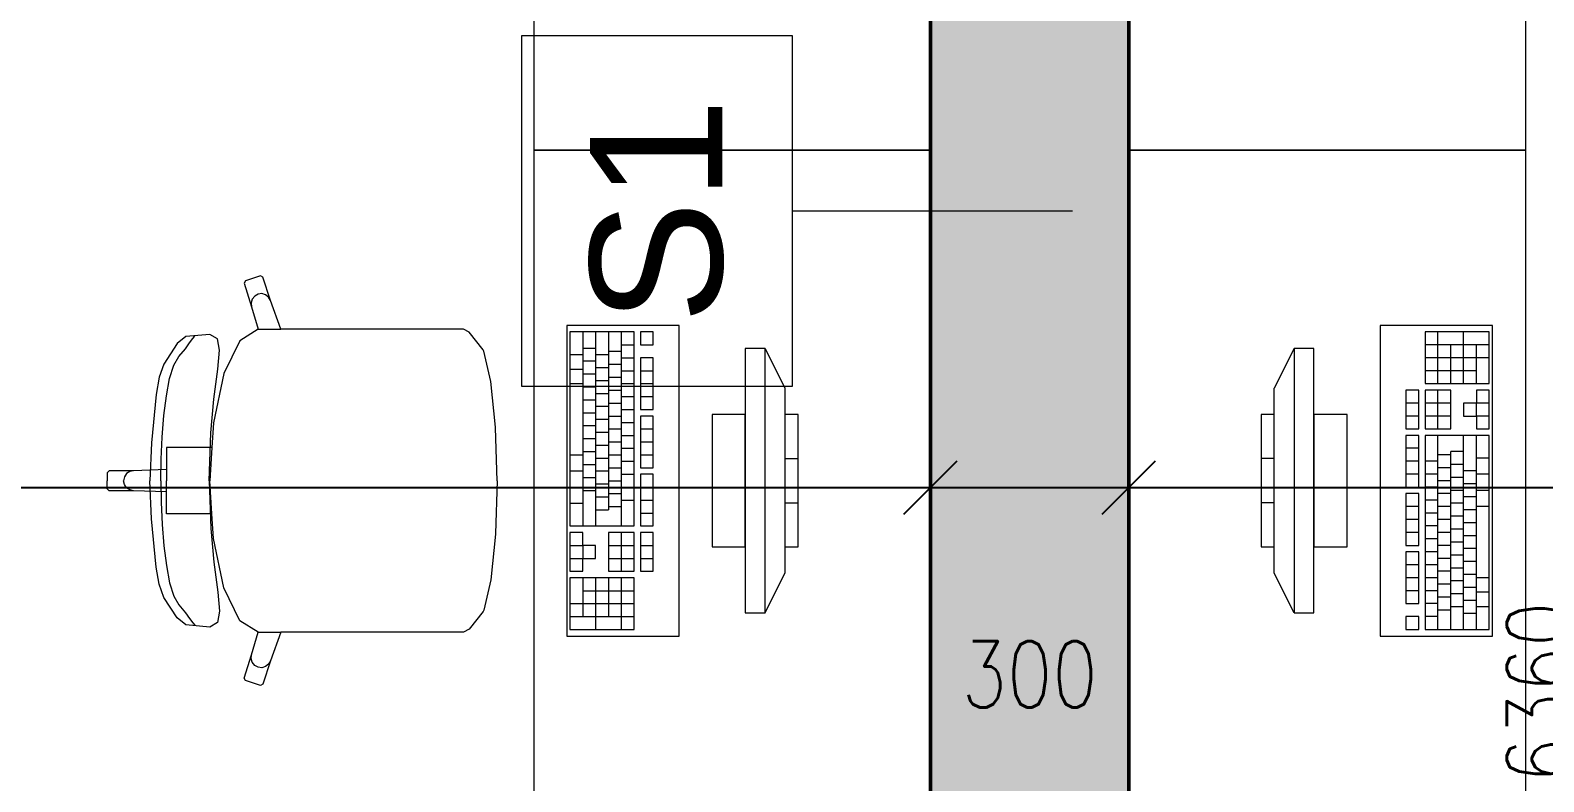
# Model space of a CAD drawing. Header units: millimetres. Extents: x 89194 to 559352, y -753138 to -204019.
# Drawn here: x 343187 to 345476, y -562105 to -560967 of the extents above; entities that cross this region are included whole.
import ezdxf

# ---------------------------------------------------------------- set-up
doc = ezdxf.new("R2010")
doc.units = ezdxf.units.MM
doc.header["$LTSCALE"] = 400
doc.header["$PDMODE"] = 3
for name, color, linetype, lineweight in [('RG_koty', 7, 'Continuous', 9), ('RG_nábytek', 32, 'Continuous', 9), ('RG_skladby konstrukcí', 5, 'Continuous', 9), ('RG_zdivo nové', 1, 'Continuous', 50), ('RG_šrafy', 253, 'Continuous', 9)]:
    doc.layers.add(name, color=color, linetype=linetype, lineweight=lineweight)
doc.styles.add('Arial 200', font='Arial.ttf', dxfattribs={"height": 200})
doc.styles.add('Koty', font='romans.shx', dxfattribs={"width": 0.8})
doc.dimstyles.new('RG_50_vnitřní', dxfattribs={"dimscale": 50, "dimtxt": 2, "dimasz": 1.6, "dimexe": 1.15, "dimexo": 0, "dimgap": 1, "dimtad": 1, "dimdec": 0, "dimrnd": 5, "dimzin": 0, "dimdsep": 46, "dimtxsty": 'Koty', "dimblk1": 'OBLIQUE', "dimblk2": 'OBLIQUE', "dimsah": 1, "dimcen": 0.09, "dimclrd": 256, "dimclre": 256, "dimclrt": 2, "dimazin": 0, "dimtfac": 1, "dimtdec": 0, "dimtmove": 2, "dimatfit": 3, "dimfxl": 1.15, "dimfxlon": 1, "dimtolj": 1, "dimtzin": 0, "dimarcsym": 0})

# ---------------------------------------------------------------- blocks, each defined once
blk = doc.blocks.new('nabytek_mala_ucebna')
at = {"layer": 'RG_nábytek'}
for p, q in [((476854, -445466.8), (476854, -444466.8)), ((477454, -444466.8), (477454, -445466.8)), ((477454, -445466.8), (476854, -445466.8)), ((476854, -445466.8), (477454, -445466.8)), ((476854, -446466.8), (476854, -445466.8)), ((477454, -445466.8), (477454, -446466.8)), ((477404, -445731.8), (477234, -445731.8)), ((477234, -445731.8), (477234, -446201.8)), ((477404, -446201.8), (477404, -445731.8)), ((477399.1, -445741.6), (477302.1, -445741.6)), ((477302.1, -445741.6), (477302.1, -445819.9)), ((477321.5, -445819.9), (477321.5, -445741.6)), ((477360.3, -445819.9), (477360.3, -445741.6)), ((477399.1, -445819.9), (477399.1, -445741.6)), ((477104, -445766.8), (477074, -445826.8)), ((477134, -445766.8), (477104, -445766.8)), ((477104, -445766.8), (477104, -446166.8)), ((477134, -446166.8), (477134, -445766.8)), ((477399.1, -445761.2), (477302.1, -445761.2)), ((477340.9, -445819.9), (477340.9, -445761.2)), ((477379.7, -445819.9), (477379.7, -445761.2)), ((477399.1, -445780.7), (477302.1, -445780.7)), ((477379.7, -445800.3), (477302.1, -445800.3)), ((477302.1, -445819.9), (477399.1, -445819.9)), ((477074, -446106.8), (477074, -445826.8)), ((477292.4, -445829.7), (477273, -445829.7)), ((477273, -445829.7), (477273, -445888.4)), ((477292.4, -445888.4), (477292.4, -445829.7)), ((477340.9, -445829.7), (477302.1, -445829.7)), ((477302.1, -445829.7), (477302.1, -445888.4)), ((477321.5, -445888.4), (477321.5, -445829.7)), ((477340.9, -445888.4), (477340.9, -445829.7)), ((477399.1, -445829.7), (477379.7, -445829.7)), ((477379.7, -445829.7), (477379.7, -445849.3)), ((477399.1, -445888.4), (477399.1, -445829.7)), ((477074, -445866.8), (477054, -445866.8)), ((477054, -445866.8), (477054, -446066.8)), ((477074, -446066.8), (477074, -445866.8)), ((477184, -445866.8), (477134, -445866.8)), ((477134, -445866.8), (477134, -446066.8)), ((477184, -446066.8), (477184, -445866.8)), ((477292.4, -445849.3), (477273, -445849.3)), ((477292.4, -445868.9), (477273, -445868.9)), ((477340.9, -445849.3), (477302.1, -445849.3)), ((477340.9, -445868.9), (477302.1, -445868.9)), ((477379.7, -445849.3), (477360.3, -445849.3)), ((477360.3, -445849.3), (477360.3, -445868.9)), ((477360.3, -445868.9), (477379.7, -445868.9)), ((477399.1, -445849.3), (477379.7, -445849.3)), ((477379.7, -445868.9), (477379.7, -445849.3)), ((477379.7, -445868.9), (477379.7, -445888.4)), ((477399.1, -445868.9), (477379.7, -445868.9)), ((477273, -445888.4), (477292.4, -445888.4)), ((477302.1, -445888.4), (477340.9, -445888.4)), ((477379.7, -445888.4), (477399.1, -445888.4)), ((477292.4, -445898.2), (477273, -445898.2)), ((477273, -445898.2), (477273, -445976.6)), ((477292.4, -445976.6), (477292.4, -445898.2)), ((477399.1, -445898.2), (477302.1, -445898.2)), ((477302.1, -445898.2), (477302.1, -446192)), ((477321.5, -446192), (477321.5, -445898.2)), ((477360.3, -446192), (477360.3, -445898.2)), ((477379.7, -446192), (477379.7, -445898.2)), ((477399.1, -446192), (477399.1, -445898.2)), ((477074, -445933.4), (477054, -445933.4)), ((477292.4, -445917.8), (477273, -445917.8)), ((477292.4, -445937.4), (477273, -445937.4)), ((477321.5, -445937.4), (477302.1, -445937.4)), ((477340.9, -445927.6), (477321.5, -445927.6)), ((477340.9, -446192), (477340.9, -445922.7)), ((477360.3, -445922.7), (477340.9, -445922.7)), ((477399.1, -445932.5), (477379.7, -445932.5)), ((477292.4, -445957), (477273, -445957)), ((477321.5, -445957), (477302.1, -445957)), ((477340.9, -445947.2), (477321.5, -445947.2)), ((477360.3, -445942.3), (477340.9, -445942.3)), ((477379.7, -445952.1), (477360.3, -445952.1)), ((477399.1, -445957), (477379.7, -445957)), ((477273, -445976.6), (477292.4, -445976.6)), ((477321.5, -445976.6), (477302.1, -445976.6)), ((477340.9, -445966.8), (477321.5, -445966.8)), ((477360.3, -445961.9), (477340.9, -445961.9)), ((477360.3, -445981.5), (477340.9, -445981.5)), ((477379.7, -445971.7), (477360.3, -445971.7)), ((477399.1, -445981.5), (477379.7, -445981.5)), ((477074, -446000.1), (477054, -446000.1)), ((477292.4, -445986.4), (477273, -445986.4)), ((477273, -445986.4), (477273, -446064.7)), ((477292.4, -446005.9), (477273, -446005.9)), ((477292.4, -446064.7), (477292.4, -445986.4)), ((477321.5, -445996.2), (477302.1, -445996.2)), ((477340.9, -445986.4), (477321.5, -445986.4)), ((477340.9, -446005.9), (477321.5, -446005.9)), ((477360.3, -446001), (477340.9, -446001)), ((477379.7, -445991.3), (477360.3, -445991.3)), ((477399.1, -446005.9), (477379.7, -446005.9)), ((477292.4, -446025.5), (477273, -446025.5)), ((477321.5, -446015.7), (477302.1, -446015.7)), ((477340.9, -446025.5), (477321.5, -446025.5)), ((477360.3, -446020.6), (477340.9, -446020.6)), ((477379.7, -446010.8), (477360.3, -446010.8)), ((477292.4, -446045.1), (477273, -446045.1)), ((477321.5, -446035.3), (477302.1, -446035.3)), ((477340.9, -446045.1), (477321.5, -446045.1)), ((477360.3, -446040.2), (477340.9, -446040.2)), ((477379.7, -446030.4), (477360.3, -446030.4)), ((477379.7, -446050), (477360.3, -446050)), ((477054, -446066.8), (477074, -446066.8)), ((477134, -446066.8), (477184, -446066.8)), ((477273, -446064.7), (477292.4, -446064.7)), ((477292.4, -446074.5), (477273, -446074.5)), ((477273, -446074.5), (477273, -446152.8)), ((477292.4, -446152.8), (477292.4, -446074.5)), ((477321.5, -446054.9), (477302.1, -446054.9)), ((477321.5, -446074.5), (477302.1, -446074.5)), ((477340.9, -446064.7), (477321.5, -446064.7)), ((477360.3, -446059.8), (477340.9, -446059.8)), ((477379.7, -446069.6), (477360.3, -446069.6)), ((477292.4, -446094.1), (477273, -446094.1)), ((477321.5, -446094.1), (477302.1, -446094.1)), ((477340.9, -446084.3), (477321.5, -446084.3)), ((477360.3, -446079.4), (477340.9, -446079.4)), ((477379.7, -446089.2), (477360.3, -446089.2)), ((477104, -446166.8), (477074, -446106.8)), ((477292.4, -446113.7), (477273, -446113.7)), ((477321.5, -446113.7), (477302.1, -446113.7)), ((477340.9, -446103.9), (477321.5, -446103.9)), ((477360.3, -446099), (477340.9, -446099)), ((477360.3, -446118.5), (477340.9, -446118.5)), ((477379.7, -446108.8), (477360.3, -446108.8)), ((477399.1, -446113.7), (477379.7, -446113.7)), ((477292.4, -446133.2), (477273, -446133.2)), ((477321.5, -446133.2), (477302.1, -446133.2)), ((477340.9, -446123.4), (477321.5, -446123.4)), ((477340.9, -446143), (477321.5, -446143)), ((477360.3, -446138.1), (477340.9, -446138.1)), ((477379.7, -446128.3), (477360.3, -446128.3)), ((477399.1, -446135.7), (477379.7, -446135.7)), ((477104, -446166.8), (477134, -446166.8)), ((477273, -446152.8), (477292.4, -446152.8)), ((477321.5, -446152.8), (477302.1, -446152.8)), ((477340.9, -446162.6), (477321.5, -446162.6)), ((477360.3, -446157.7), (477340.9, -446157.7)), ((477379.7, -446147.9), (477360.3, -446147.9)), ((477399.1, -446157.7), (477379.7, -446157.7)), ((477292.4, -446172.4), (477273, -446172.4)), ((477273, -446172.4), (477273, -446192)), ((477292.4, -446192), (477292.4, -446172.4)), ((477321.5, -446172.4), (477302.1, -446172.4)), ((477379.7, -446167.5), (477360.3, -446167.5)), ((477234, -446201.8), (477404, -446201.8)), ((477273, -446192), (477292.4, -446192)), ((477302.1, -446192), (477399.1, -446192))]:
    blk.add_line(p, q, dxfattribs=at)
blk = doc.blocks.new('nabytek_velka_ucebna')
at = {"layer": 'RG_nábytek'}
for p, q in [((475954, -444466.8), (475954, -445466.8)), ((476554, -445466.8), (476554, -444466.8)), ((475954, -445466.8), (476554, -445466.8)), ((476554, -445466.8), (475954, -445466.8)), ((475954, -445466.8), (475954, -446466.8)), ((476554, -446466.8), (476554, -445466.8)), ((475540.8, -445656.8), (475518.1, -445664.2)), ((475544.6, -445658.7), (475540.8, -445656.8)), ((475556, -445694.1), (475544.6, -445658.7)), ((475518.1, -445664.2), (475516.1, -445668)), ((475516.1, -445668), (475527.5, -445703.5)), ((475537.2, -445684.4), (475532.1, -445687.3)), ((475542.9, -445683.7), (475537.2, -445684.4)), ((475548.6, -445685.3), (475542.9, -445683.7)), ((475553.1, -445689), (475548.6, -445685.3)), ((475528.4, -445691.9), (475526.9, -445697.6)), ((475526.9, -445697.6), (475527.5, -445703.5)), ((475527.5, -445703.5), (475537.2, -445737.6)), ((475532.1, -445687.3), (475528.4, -445691.9)), ((475556, -445694.1), (475553.1, -445689)), ((475571.7, -445737.5), (475556, -445694.1)), ((476174, -445731.8), (476004, -445731.8)), ((476004, -445731.8), (476004, -446201.8)), ((476174, -446201.8), (476174, -445731.8)), ((475428.2, -445748.7), (475415, -445759.2)), ((475464.3, -445745.4), (475428.2, -445748.7)), ((475433.6, -445758), (475438.7, -445751.8)), ((475438.7, -445751.8), (475441.4, -445748)), ((475475.8, -445752.1), (475464.3, -445745.4)), ((475478.9, -445769.3), (475475.8, -445752.1)), ((475509.4, -445755), (475485.6, -445804.7)), ((475537.2, -445737.6), (475509.4, -445755)), ((475537.4, -445737.5), (475537.2, -445737.6)), ((475537.4, -445737.5), (475571.7, -445737.5)), ((475780.8, -445737.5), (475571.7, -445737.5)), ((475816.9, -445737.5), (475780.8, -445737.5)), ((475847.9, -445737.5), (475816.9, -445737.5)), ((475856.5, -445742), (475847.9, -445737.5)), ((475877.7, -445768.9), (475856.5, -445742)), ((476008.8, -445741.6), (476008.8, -446035.3)), ((476105.8, -445741.6), (476008.8, -445741.6)), ((476028.2, -445741.6), (476028.2, -446035.3)), ((476047.6, -445741.6), (476047.6, -446035.3)), ((476067, -445741.6), (476067, -446010.8)), ((476086.4, -445741.6), (476086.4, -446035.3)), ((476105.8, -446035.3), (476105.8, -445741.6)), ((476115.5, -445741.6), (476115.5, -445761.2)), ((476134.9, -445741.6), (476115.5, -445741.6)), ((476134.9, -445761.2), (476134.9, -445741.6)), ((475415, -445759.2), (475394.9, -445790.2)), ((475417.4, -445778.8), (475427.4, -445767.1)), ((475427.4, -445767.1), (475433.6, -445758)), ((475476.3, -445798.2), (475478.9, -445769.3)), ((475878.5, -445771), (475877.7, -445768.9)), ((475889.2, -445816.9), (475878.5, -445771)), ((476008.8, -445775.8), (476028.2, -445775.8)), ((476028.2, -445766), (476047.6, -445766)), ((476047.6, -445775.8), (476067, -445775.8)), ((476067, -445770.9), (476086.4, -445770.9)), ((476086.4, -445761.2), (476105.8, -445761.2)), ((476115.5, -445761.2), (476134.9, -445761.2)), ((476274, -445766.8), (476274, -446166.8)), ((476304, -445766.8), (476274, -445766.8)), ((476304, -446166.8), (476304, -445766.8)), ((476304, -445766.8), (476334, -445826.8)), ((475394.9, -445790.2), (475387.7, -445810.2)), ((475403.4, -445812.3), (475409.7, -445792)), ((475409.7, -445792), (475417.4, -445778.8)), ((475470.5, -445843.5), (475476.3, -445798.2)), ((476008.8, -445797.9), (476028.2, -445797.9)), ((476028.2, -445785.6), (476047.6, -445785.6)), ((476047.6, -445795.4), (476067, -445795.4)), ((476067, -445790.5), (476086.4, -445790.5)), ((476086.4, -445780.7), (476105.8, -445780.7)), ((476086.4, -445800.3), (476105.8, -445800.3)), ((476115.5, -445780.7), (476115.5, -445859.1)), ((476134.9, -445780.7), (476115.5, -445780.7)), ((476115.5, -445800.3), (476134.9, -445800.3)), ((476134.9, -445859.1), (476134.9, -445780.7)), ((475387.7, -445810.2), (475382.9, -445836.1)), ((475398.5, -445838.3), (475403.4, -445812.3)), ((475485.6, -445804.7), (475469.7, -445879)), ((475896.4, -445885.7), (475889.2, -445816.9)), ((476008.8, -445819.9), (476028.2, -445819.9)), ((476028.2, -445805.2), (476047.6, -445805.2)), ((476047.6, -445815), (476067, -445815)), ((476067, -445810.1), (476086.4, -445810.1)), ((476086.4, -445819.9), (476105.8, -445819.9)), ((476115.5, -445819.9), (476134.9, -445819.9)), ((475382.9, -445836.1), (475375.9, -445909.3)), ((475394.8, -445868.2), (475398.5, -445838.3)), ((475465.8, -445894.5), (475470.5, -445843.5)), ((476028.2, -445824.8), (476047.6, -445824.8)), ((476028.2, -445844.4), (476047.6, -445844.4)), ((476047.6, -445834.6), (476067, -445834.6)), ((476067, -445829.7), (476086.4, -445829.7)), ((476086.4, -445839.5), (476105.8, -445839.5)), ((476115.5, -445839.5), (476134.9, -445839.5)), ((476334, -445826.8), (476334, -446106.8)), ((475392.2, -445900.7), (475394.8, -445868.2)), ((476028.2, -445864), (476047.6, -445864)), ((476047.6, -445854.2), (476067, -445854.2)), ((476067, -445849.3), (476086.4, -445849.3)), ((476067, -445868.9), (476086.4, -445868.9)), ((476086.4, -445859.1), (476105.8, -445859.1)), ((476115.5, -445859.1), (476134.9, -445859.1)), ((476115.5, -445868.9), (476115.5, -445947.2)), ((476134.9, -445868.9), (476115.5, -445868.9)), ((476134.9, -445947.2), (476134.9, -445868.9)), ((476224, -445866.8), (476224, -446066.8)), ((476274, -445866.8), (476224, -445866.8)), ((476274, -446066.8), (476274, -445866.8)), ((476334, -445866.8), (476334, -446066.8)), ((476354, -445866.8), (476334, -445866.8)), ((476354, -446066.8), (476354, -445866.8)), ((475469.7, -445879), (475467.3, -445916.5)), ((475896.5, -445886.7), (475896.4, -445885.7)), ((475899, -445966.8), (475896.5, -445886.7)), ((476028.2, -445883.5), (476047.6, -445883.5)), ((476047.6, -445873.8), (476067, -445873.8)), ((476067, -445888.4), (476086.4, -445888.4)), ((476086.4, -445878.7), (476105.8, -445878.7)), ((476115.5, -445888.4), (476134.9, -445888.4)), ((475375.9, -445909.3), (475373.7, -445966.8)), ((475390.8, -445934.1), (475392.2, -445900.7)), ((475463.5, -445966.8), (475465.8, -445894.5)), ((476028.2, -445903.1), (476047.6, -445903.1)), ((476047.6, -445893.3), (476067, -445893.3)), ((476047.6, -445912.9), (476067, -445912.9)), ((476067, -445908), (476086.4, -445908)), ((476086.4, -445898.2), (476105.8, -445898.2)), ((476115.5, -445908), (476134.9, -445908)), ((475390.3, -445966.8), (475390.8, -445934.1)), ((475428.6, -445916.5), (475398.7, -445916.5)), ((475398.7, -445916.5), (475398.7, -445949.9)), ((475467.3, -445916.5), (475428.6, -445916.5)), ((475467.3, -445916.5), (475464.1, -445966.8)), ((476008.8, -445927.6), (476028.2, -445927.6)), ((476028.2, -445922.7), (476047.6, -445922.7)), ((476047.6, -445932.5), (476067, -445932.5)), ((476067, -445927.6), (476086.4, -445927.6)), ((476086.4, -445917.8), (476105.8, -445917.8)), ((476086.4, -445937.4), (476105.8, -445937.4)), ((476115.5, -445927.6), (476134.9, -445927.6)), ((476334, -445933.4), (476354, -445933.4)), ((475311.9, -445951.7), (475309, -445954.7)), ((475309, -445954.7), (475309, -445966.8)), ((475348.8, -445951.7), (475311.9, -445951.7)), ((475335, -445961), (475333.9, -445966.8)), ((475338.3, -445956.1), (475335, -445961)), ((475343.1, -445952.8), (475338.3, -445956.1)), ((475348.8, -445951.7), (475343.1, -445952.8)), ((475398.7, -445949.9), (475348.8, -445951.7)), ((475398.7, -445949.9), (475398.7, -445966.8)), ((476008.8, -445952.1), (476028.2, -445952.1)), ((476028.2, -445942.3), (476047.6, -445942.3)), ((476047.6, -445952.1), (476067, -445952.1)), ((476067, -445947.2), (476086.4, -445947.2)), ((476086.4, -445957), (476105.8, -445957)), ((476115.5, -445947.2), (476134.9, -445947.2)), ((476115.5, -445957), (476115.5, -446035.3)), ((476134.9, -445957), (476115.5, -445957)), ((476134.9, -446035.3), (476134.9, -445957)), ((475309, -445978.9), (475309, -445966.8)), ((475311.9, -445981.9), (475309, -445978.9)), ((475348.8, -445981.9), (475311.9, -445981.9)), ((475335, -445972.6), (475333.9, -445966.8)), ((475338.3, -445977.5), (475335, -445972.6)), ((475343.1, -445980.7), (475338.3, -445977.5)), ((475348.8, -445981.9), (475343.1, -445980.7)), ((475398.7, -445983.7), (475348.8, -445981.9)), ((475375.9, -446024.3), (475373.7, -445966.8)), ((475390.3, -445966.8), (475390.8, -445999.5)), ((475398.7, -445983.7), (475398.7, -445966.8)), ((475398.7, -446017.1), (475398.7, -445983.7)), ((475463.5, -445966.8), (475465.8, -446039.1)), ((475467.3, -446017.1), (475464.1, -445966.8)), ((475899, -445966.8), (475896.5, -446046.8)), ((476008.8, -445976.6), (476028.2, -445976.6)), ((476028.2, -445961.9), (476047.6, -445961.9)), ((476028.2, -445981.5), (476047.6, -445981.5)), ((476047.6, -445971.7), (476067, -445971.7)), ((476067, -445966.8), (476086.4, -445966.8)), ((476086.4, -445976.6), (476105.8, -445976.6)), ((476115.5, -445976.6), (476134.9, -445976.6)), ((475390.8, -445999.5), (475392.2, -446032.9)), ((476008.8, -446001), (476028.2, -446001)), ((476047.6, -445991.3), (476067, -445991.3)), ((476067, -445986.4), (476086.4, -445986.4)), ((476067, -446005.9), (476086.4, -446005.9)), ((476086.4, -445996.2), (476105.8, -445996.2)), ((476115.5, -445996.2), (476134.9, -445996.2)), ((476334, -446000.1), (476354, -446000.1)), ((475382.9, -446097.5), (475375.9, -446024.3)), ((475428.6, -446017.1), (475398.7, -446017.1)), ((475467.3, -446017.1), (475428.6, -446017.1)), ((475469.7, -446054.5), (475467.3, -446017.1)), ((476047.6, -446010.8), (476067, -446010.8)), ((476115.5, -446015.7), (476134.9, -446015.7)), ((475392.2, -446032.9), (475394.8, -446065.3)), ((475465.8, -446039.1), (475470.5, -446090)), ((475896.4, -446047.9), (475889.2, -446116.6)), ((475896.5, -446046.8), (475896.4, -446047.9)), ((476008.8, -446035.3), (476105.8, -446035.3)), ((476008.8, -446045.1), (476008.8, -446103.9)), ((476028.2, -446045.1), (476008.8, -446045.1)), ((476028.2, -446064.7), (476028.2, -446045.1)), ((476067, -446045.1), (476067, -446103.9)), ((476105.8, -446045.1), (476067, -446045.1)), ((476086.4, -446045.1), (476086.4, -446103.9)), ((476105.8, -446103.9), (476105.8, -446045.1)), ((476115.5, -446035.3), (476134.9, -446035.3)), ((476115.5, -446045.1), (476115.5, -446103.9)), ((476134.9, -446045.1), (476115.5, -446045.1)), ((476134.9, -446103.9), (476134.9, -446045.1)), ((475394.8, -446065.3), (475398.5, -446095.3)), ((475485.6, -446128.9), (475469.7, -446054.5)), ((476008.8, -446064.7), (476028.2, -446064.7)), ((476047.6, -446064.7), (476028.2, -446064.7)), ((476028.2, -446064.7), (476028.2, -446084.3)), ((476047.6, -446084.3), (476047.6, -446064.7)), ((476067, -446064.7), (476105.8, -446064.7)), ((476115.5, -446064.7), (476134.9, -446064.7)), ((476224, -446066.8), (476274, -446066.8)), ((476334, -446066.8), (476354, -446066.8)), ((475387.7, -446123.4), (475382.9, -446097.5)), ((475398.5, -446095.3), (475403.4, -446121.2)), ((475470.5, -446090), (475476.3, -446135.3)), ((476008.8, -446084.3), (476028.2, -446084.3)), ((476028.2, -446103.9), (476028.2, -446084.3)), ((476028.2, -446084.3), (476047.6, -446084.3)), ((476067, -446084.3), (476105.8, -446084.3)), ((476115.5, -446084.3), (476134.9, -446084.3)), ((475403.4, -446121.2), (475409.7, -446141.6)), ((475889.2, -446116.6), (475878.5, -446162.6)), ((476008.8, -446103.9), (476028.2, -446103.9)), ((476008.8, -446113.7), (476008.8, -446192)), ((476105.8, -446113.7), (476008.8, -446113.7)), ((476028.2, -446113.7), (476028.2, -446172.4)), ((476047.6, -446113.7), (476047.6, -446192)), ((476067, -446103.9), (476105.8, -446103.9)), ((476067, -446113.7), (476067, -446172.4)), ((476086.4, -446113.7), (476086.4, -446192)), ((476105.8, -446192), (476105.8, -446113.7)), ((476115.5, -446103.9), (476134.9, -446103.9)), ((476304, -446166.8), (476334, -446106.8)), ((475394.9, -446143.3), (475387.7, -446123.4)), ((475415, -446174.3), (475394.9, -446143.3)), ((475409.7, -446141.6), (475417.4, -446154.8)), ((475476.3, -446135.3), (475478.9, -446164.2)), ((475509.4, -446178.6), (475485.6, -446128.9)), ((476028.2, -446133.2), (476105.8, -446133.2)), ((475417.4, -446154.8), (475427.4, -446166.5)), ((475427.4, -446166.5), (475433.6, -446175.5)), ((475478.9, -446164.2), (475475.8, -446181.5)), ((475877.7, -446164.7), (475856.5, -446191.5)), ((475878.5, -446162.6), (475877.7, -446164.7)), ((476008.8, -446152.8), (476105.8, -446152.8)), ((476274, -446166.8), (476304, -446166.8)), ((475428.2, -446184.9), (475415, -446174.3)), ((475464.3, -446188.2), (475428.2, -446184.9)), ((475433.6, -446175.5), (475438.7, -446181.8)), ((475438.7, -446181.8), (475441.4, -446185.5)), ((475475.8, -446181.5), (475464.3, -446188.2)), ((475537.2, -446195.9), (475509.4, -446178.6)), ((476008.8, -446172.4), (476105.8, -446172.4)), ((475527.5, -446230.1), (475537.2, -446195.9)), ((475537.4, -446196), (475537.2, -446195.9)), ((475537.4, -446196), (475571.7, -446196)), ((475571.7, -446196), (475556, -446239.4)), ((475780.8, -446196), (475571.7, -446196)), ((475816.9, -446196), (475780.8, -446196)), ((475847.9, -446196), (475816.9, -446196)), ((475856.5, -446191.5), (475847.9, -446196)), ((476004, -446201.8), (476174, -446201.8)), ((476008.8, -446192), (476105.8, -446192)), ((475516.1, -446265.5), (475527.5, -446230.1)), ((475526.9, -446235.9), (475527.5, -446230.1)), ((475528.4, -446241.6), (475526.9, -446235.9)), ((475532.1, -446246.2), (475528.4, -446241.6)), ((475537.2, -446249.1), (475532.1, -446246.2)), ((475542.9, -446249.8), (475537.2, -446249.1)), ((475548.6, -446248.2), (475542.9, -446249.8)), ((475556, -446239.4), (475544.6, -446274.8)), ((475553.1, -446244.6), (475548.6, -446248.2)), ((475556, -446239.4), (475553.1, -446244.6)), ((475518.1, -446269.3), (475516.1, -446265.5)), ((475540.8, -446276.8), (475518.1, -446269.3)), ((475544.6, -446274.8), (475540.8, -446276.8))]:
    blk.add_line(p, q, dxfattribs=at)
blk = doc.blocks.new('_Oblique')
at = {"color": 0, "linetype": 'ByBlock', "lineweight": -2}
blk.add_line((-0.5, -0.5), (0.5, 0.5), dxfattribs=at)
blk = doc.blocks.new('*D421')
at = {"layer": 'Defpoints', "color": 0, "transparency": 16777216}
for p in [(344548.3, -559038.9), (344548.3, -561659.5), (336998.4, -562060.2)]:
    blk.add_point(p, dxfattribs=at)
at = {"layer": 'RG_koty', "lineweight": -2, "transparency": 16777216}
for p, q in [((336998.4, -561717), (336998.4, -561602)), ((344548.3, -561602), (344548.3, -561717)), ((336998.4, -561659.5), (344548.3, -561659.5))]:
    blk.add_line(p, q, dxfattribs=at)
at = {"layer": 'RG_koty', "lineweight": -2, "transparency": 16777216, "xscale": 80, "yscale": 80, "zscale": 80, "rotation": 180}
blk.add_blockref('_Oblique', (336998.4, -561659.5), dxfattribs=at)
at = {"layer": 'RG_koty', "lineweight": -2, "transparency": 16777216, "xscale": 80, "yscale": 80, "zscale": 80}
blk.add_blockref('_Oblique', (344548.3, -561659.5), dxfattribs=at)
at = {"layer": 'RG_koty', "color": 2, "transparency": 16777216, "insert": (340773.3, -561559.5), "char_height": 100, "attachment_point": 5, "style": 'Koty'}
blk.add_mtext('\\A1;7550', dxfattribs=at)
blk = doc.blocks.new('*D422')
at = {"layer": 'Defpoints', "color": 0, "transparency": 16777216}
for p in [(344548.3, -559038.9), (344848.3, -559054), (344848.3, -561659.5)]:
    blk.add_point(p, dxfattribs=at)
at = {"layer": 'RG_koty', "lineweight": -2, "transparency": 16777216}
for p, q in [((344548.3, -561602), (344548.3, -561717)), ((344848.3, -561602), (344848.3, -561717)), ((344548.3, -561659.5), (344848.3, -561659.5))]:
    blk.add_line(p, q, dxfattribs=at)
at = {"layer": 'RG_koty', "lineweight": -2, "transparency": 16777216, "xscale": 80, "yscale": 80, "zscale": 80, "rotation": 180}
blk.add_blockref('_Oblique', (344548.3, -561659.5), dxfattribs=at)
at = {"layer": 'RG_koty', "lineweight": -2, "transparency": 16777216, "xscale": 80, "yscale": 80, "zscale": 80}
blk.add_blockref('_Oblique', (344848.3, -561659.5), dxfattribs=at)
at = {"layer": 'RG_koty', "color": 2, "transparency": 16777216, "insert": (344698.3, -561942), "char_height": 100, "attachment_point": 5, "style": 'Koty'}
blk.add_mtext('\\A1;300', dxfattribs=at)
blk = doc.blocks.new('*D423')
at = {"layer": 'Defpoints', "color": 0, "transparency": 16777216}
for p in [(344848.3, -559054), (352298.3, -560243.3), (352298.3, -561659.5)]:
    blk.add_point(p, dxfattribs=at)
at = {"layer": 'RG_koty', "lineweight": -2, "transparency": 16777216}
for p, q in [((344848.3, -561602), (344848.3, -561717)), ((352298.3, -561602), (352298.3, -561717)), ((344848.3, -561659.5), (352298.3, -561659.5))]:
    blk.add_line(p, q, dxfattribs=at)
at = {"layer": 'RG_koty', "lineweight": -2, "transparency": 16777216, "xscale": 80, "yscale": 80, "zscale": 80, "rotation": 180}
blk.add_blockref('_Oblique', (344848.3, -561659.5), dxfattribs=at)
at = {"layer": 'RG_koty', "lineweight": -2, "transparency": 16777216, "xscale": 80, "yscale": 80, "zscale": 80}
blk.add_blockref('_Oblique', (352298.3, -561659.5), dxfattribs=at)
at = {"layer": 'RG_koty', "color": 2, "transparency": 16777216, "insert": (348573.3, -561559.5), "char_height": 100, "attachment_point": 5, "style": 'Koty'}
blk.add_mtext('\\A1;7450', dxfattribs=at)
blk = doc.blocks.new('*D439')
at = {"layer": 'Defpoints', "color": 0, "transparency": 16777216}
for p in [(344848.3, -558788.9), (344848.3, -565149.2), (345569.9, -565149.2)]:
    blk.add_point(p, dxfattribs=at)
at = {"layer": 'RG_koty', "lineweight": -2, "transparency": 16777216}
for p, q in [((345512.4, -558788.9), (345627.4, -558788.9)), ((345569.9, -558788.9), (345569.9, -565149.2)), ((345512.4, -565149.2), (345627.4, -565149.2))]:
    blk.add_line(p, q, dxfattribs=at)
at = {"layer": 'RG_koty', "lineweight": -2, "transparency": 16777216, "xscale": 80, "yscale": 80, "zscale": 80}
for p, rotation in [((345569.9, -558788.9), 90), ((345569.9, -565149.2), 270)]:
    blk.add_blockref('_Oblique', p, dxfattribs=dict(at, rotation=rotation))
at = {"layer": 'RG_koty', "color": 2, "transparency": 16777216, "insert": (345469.9, -561969.1), "char_height": 100, "attachment_point": 5, "rotation": 90, "style": 'Koty'}
blk.add_mtext('\\A1;6360', dxfattribs=at)

msp = doc.modelspace()

# ---------------------------------------------------------------- hatches: boundary and pattern name
at = {"layer": 'RG_šrafy', "ltscale": 0.0007}
h = msp.add_hatch(dxfattribs=at)
h.set_pattern_fill('ZIGZAG', color=256, scale=20)
h.set_pattern_definition([(0, (-38756.65, -88521.147), (63.5, 63.5), [63.5, -63.5]), (90, (-38693.15, -88521.147), (-63.5, 63.5), [63.5, -63.5])])
h.paths.add_polyline_path([(344848.3, -557668.2), (344548.3, -557562.6), (344548.3, -557788.9), (344848.3, -557788.9)])
h.paths.add_polyline_path([(344806.5, -557768.9, 0.391021), (344821.4, -557755.1), (344826.6, -557690.8, -0.391021), (344834, -557683.9), (344838.3, -557683.9), (344838.3, -557778.9), (344558.3, -557778.9), (344558.3, -557683.9), (344562.6, -557683.9, -0.391021), (344570.1, -557690.8), (344575.2, -557755.1, 0.391021), (344590.2, -557768.9)], flags=16)
h.paths.add_polyline_path([(336998.7, -555118.6), (336998.2, -554902.5), (336698.3, -554796.9), (336698.3, -554908.8), (336698.3, -557488.8), (336698.3, -557678.8), (336698.3, -557788.9), (336998.3, -557788.9), (336998.8, -557679.2), (336998.4, -557333.2)])
edge = h.paths.add_edge_path()
edge.add_line((336998.3, -559038.9), (336998.3, -558838.9))
edge.add_line((336998.3, -558838.9), (336998.3, -558788.9))
edge.add_line((336998.3, -558788.9), (336698.3, -558788.9))
edge.add_line((336698.3, -558788.9), (336698.3, -559643.6))
edge.add_ellipse((336683.3, -559644.2), major_axis=(-10.6, 10.6), ratio=1, start_angle=225, end_angle=227.1841, ccw=False)
edge.add_line((336698.3, -559644), (336698.3, -560214.2))
edge.add_line((336698.3, -560214.2), (336698.3, -565149.2))
edge.add_line((336698.3, -565149.2), (336998.3, -565149.2))
edge.add_line((336998.3, -565149.2), (336998.3, -559038.9))
h.paths.add_polyline_path([(344548.3, -558788.9), (344848.3, -558788.9), (344848.3, -565149.2), (344548.3, -565149.2)])

# ---------------------------------------------------------------- linework, layer by layer
at = {"layer": 'RG_skladby konstrukcí'}
msp.add_lwpolyline([(343930, -560975.8), (343930, -561505.8), (344340, -561505.8), (344340, -560975.8)], close=True, dxfattribs=at)
msp.add_lwpolyline([(344340, -561240.8), (344763.4, -561240.8)], dxfattribs=at)
at = {"layer": 'RG_zdivo nové'}
msp.add_lwpolyline([(344848.3, -558790.9), (344848.3, -565149.2), (345448.3, -565149.2), (345448.3, -565589.2), (343948.3, -565589.2), (343948.3, -565149.2), (344548.3, -565149.2), (344548.3, -559038.9), (342448.3, -559038.9), (342448.3, -558838.9), (344548.3, -558838.9), (344548.3, -558788.9), (344848.3, -558788.9)], dxfattribs=at)

# ---------------------------------------------------------------- block references
at = {"layer": 'RG_nábytek'}
for name in ['nabytek_velka_ucebna', 'nabytek_mala_ucebna']:
    msp.add_blockref(name, (-132005.6, -115682.2), dxfattribs=at)

# ---------------------------------------------------------------- texts
at = {"layer": 'RG_skladby konstrukcí', "insert": (344135, -561240.8), "char_height": 200, "width": 530, "attachment_point": 5, "rotation": 90, "style": 'Arial 200'}
msp.add_mtext('S1', dxfattribs=at)

# ---------------------------------------------------------------- dimensions: what is measured, and where the dimension line sits
at = {"layer": 'RG_koty'}
dim = msp.add_linear_dim(base=(345569.9, -565149.2), p1=(344848.3, -558788.9), p2=(344848.3, -565149.2), angle=90, dimstyle='RG_50_vnitřní', dxfattribs=at)
dim.commit()
dim.dimension.update_dxf_attribs({"geometry": '*D439', "text_midpoint": (345469.9, -561969.1)})
for base, p1, p2, picture, middle in [((344548.3, -561659.5), (336998.4, -562060.2), (344548.3, -559038.9), '*D421', (340773.3, -561559.5)), ((344848.3, -561659.5), (344548.3, -559038.9), (344848.3, -559054), '*D422', (344698.3, -561942)), ((352298.3, -561659.5), (344848.3, -559054), (352298.3, -560243.3), '*D423', (348573.3, -561559.5))]:
    dim = msp.add_linear_dim(base=base, p1=p1, p2=p2, dimstyle='RG_50_vnitřní', dxfattribs=at)
    dim.commit()
    dim.dimension.update_dxf_attribs({"geometry": picture, "text_midpoint": middle})

doc.saveas('drawing.dxf')
